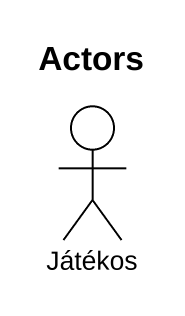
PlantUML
@startuml
title Actors
actor Játékos
@enduml
